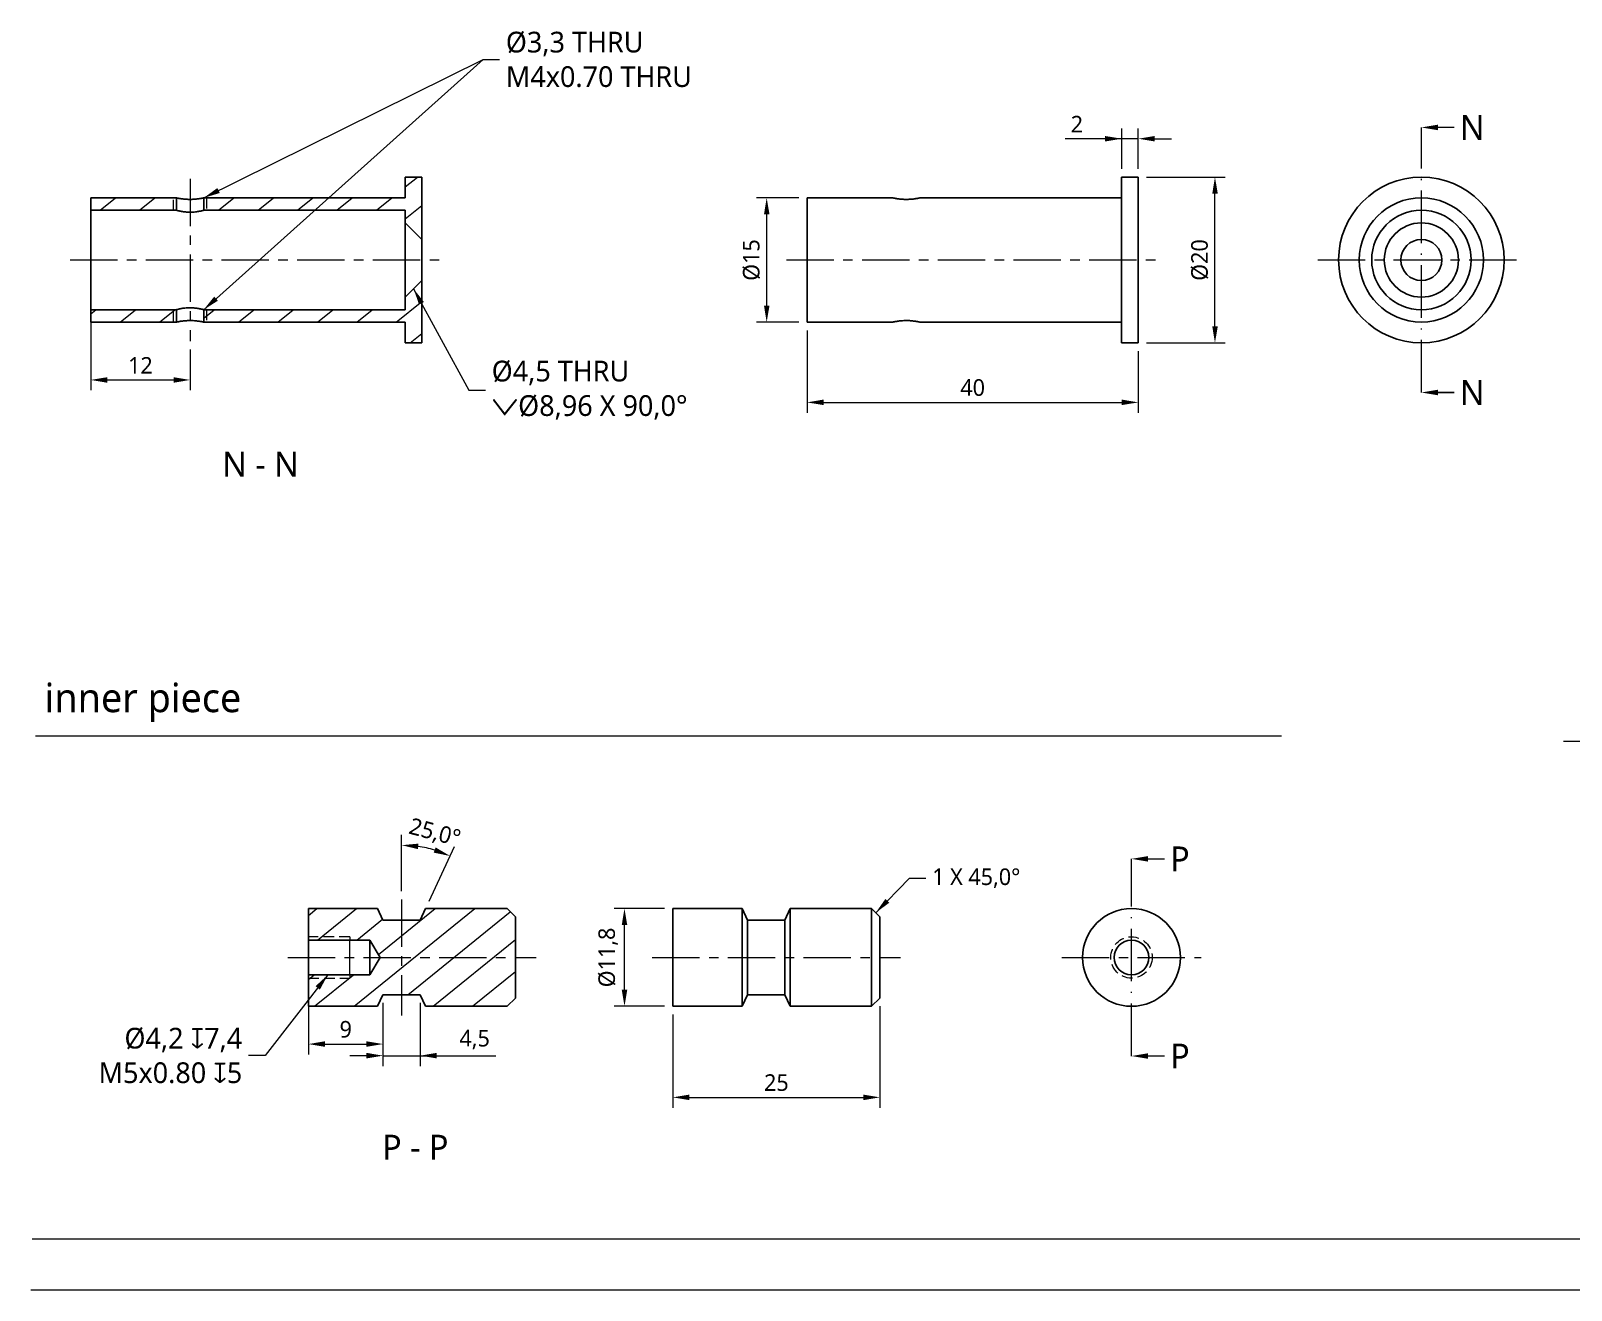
# Model space of a CAD drawing. Header units: inches. Extents: x 6 to 1987, y -21 to 287.
# Drawn here: x 1587 to 1773.1, y 10 to 162 of the extents above; entities that cross this region are included whole.
import ezdxf

# ---------------------------------------------------------------- set-up
doc = ezdxf.new("R2010")
doc.units = ezdxf.units.IN
doc.header["$LTSCALE"] = 12.7
doc.header["$MEASUREMENT"] = 0
doc.header["$PDMODE"] = 33
doc.header["$PDSIZE"] = 1
for name, pattern in [('CENTER', [0.72, 0.45, -0.09, 0.09, -0.09]), ('HIDDEN', [0.15, 0.1, -0.05]), ('ONS_DASHDOT', [0.71, 0.5, -0.1, 0.01, -0.1])]:
    doc.linetypes.add(name, pattern=pattern)
for name, color, linetype, lineweight in [('ANNOTATION_LINES', 7, 'Continuous', 13), ('ANNOTATION_TEXT', 7, 'Continuous', 25), ('BLIND_THREAD_SYMBOLS', 7, 'Continuous', 15), ('BORDER_FRAME', 7, 'Continuous', 15), ('CENTERLINES', 251, 'CENTER', 13), ('SECTION_CUTTING_LINE', 7, 'ONS_DASHDOT', 70), ('SIDE_THREAD_SYMBOLS', 7, 'HIDDEN', 15), ('SKETCHED_GEOMETRY', 251, 'Continuous', 13), ('SURFACE_THREAD_SYMBOLS_ON_AXIS', 7, 'HIDDEN', 15), ('VIEW_HATCHES', 7, 'Continuous', 13), ('Visible', 7, 'Continuous', 25)]:
    doc.layers.add(name, color=color, linetype=linetype, lineweight=lineweight)
doc.styles.add('Onshape-Standard', font='NotoSans-Regular.ttf')
doc.styles.add('Onshape-Standard-Dimension', font='OpenSans-Regular.ttf')
doc.styles.add('Onshape-Standard-Hole-Callout', font='Open Sans', dxfattribs={"height": 2.5})
doc.styles.add('Onshape-Standard-NoteStyle', font='Open Sans', dxfattribs={"height": 2.5})
doc.styles.add('Onshape-Standard-View-Label', font='Open Sans', dxfattribs={"height": 3})
doc.dimstyles.new('Onshape-ISO-25$0', dxfattribs={"dimtxt": 2, "dimasz": 2, "dimexe": 1.25, "dimexo": 1, "dimgap": 0.75, "dimtad": 1, "dimtxsty": 'Onshape-Standard-Dimension', "dimcen": 2.5, "dimclrd": 251, "dimclre": 251, "dimclrt": 251, "dimadec": 1, "dimazin": 0, "dimtfac": 1, "dimtmove": 0, "dimatfit": 3, "dimfxl": 1, "dimlwd": 13, "dimlwe": 13, "dimarcsym": 0})
doc.dimstyles.new('Onshape-ISO-25$2', dxfattribs={"dimtxt": 2, "dimasz": 2, "dimexe": 1.25, "dimexo": 1, "dimgap": 0.75, "dimtad": 1, "dimtxsty": 'Onshape-Standard-Dimension', "dimcen": 2.5, "dimclrd": 251, "dimclre": 251, "dimclrt": 251, "dimadec": 1, "dimazin": 0, "dimtfac": 1, "dimtmove": 0, "dimatfit": 3, "dimfxl": 1, "dimlwd": 13, "dimlwe": 13, "dimarcsym": 0})
doc.dimstyles.new('Onshape-ISO-25$7', dxfattribs={"dimtxt": 2, "dimasz": 2, "dimexe": 1.25, "dimexo": 1, "dimgap": 0.75, "dimtad": 1, "dimtxsty": 'Onshape-Standard-Dimension', "dimcen": 2.5, "dimclrd": 251, "dimclre": 251, "dimclrt": 251, "dimadec": 1, "dimazin": 0, "dimtfac": 1, "dimtmove": 0, "dimatfit": 3, "dimfxl": 1, "dimlwd": 13, "dimlwe": 13, "dimarcsym": 0})
pattern_1 = [(39, (1592.7393, 134.3718), (-1.88796, 2.33144), [])]

# ---------------------------------------------------------------- blocks, each defined once
blk = doc.blocks.new('*D53')
at = {"layer": 'ANNOTATION_TEXT', "color": 251, "lineweight": 13}
for p, q in [((1680.77, 125.87), (1680.77, 115.93)), ((1720.77, 123.37), (1720.77, 115.93)), ((1682.77, 117.18), (1718.77, 117.18))]:
    blk.add_line(p, q, dxfattribs=at)
at = {"layer": 'ANNOTATION_TEXT', "color": 251}
for points in [[(1682.77, 117.52), (1682.77, 116.85), (1680.77, 117.18)], [(1718.77, 116.85), (1718.77, 117.52), (1720.77, 117.18)]]:
    blk.add_solid(points, dxfattribs=at)
at = {"layer": 'Defpoints', "color": 0}
for p in [(1680.77, 126.87), (1720.77, 124.37), (1720.77, 117.18)]:
    blk.add_point(p, dxfattribs=at)
at = {"layer": 'ANNOTATION_TEXT', "color": 251, "insert": (1700.77, 118.96), "char_height": 2, "attachment_point": 5, "style": 'Onshape-Standard-Dimension'}
blk.add_mtext('40', dxfattribs=at)
blk = doc.blocks.new('*D54')
at = {"layer": 'ANNOTATION_TEXT', "color": 251, "lineweight": 13}
for p, q in [((1679.77, 141.87), (1674.64, 141.87)), ((1675.89, 128.87), (1675.89, 139.87)), ((1679.77, 126.87), (1674.64, 126.87))]:
    blk.add_line(p, q, dxfattribs=at)
at = {"layer": 'ANNOTATION_TEXT', "color": 251}
for points in [[(1676.23, 139.87), (1675.56, 139.87), (1675.89, 141.87)], [(1675.56, 128.87), (1676.23, 128.87), (1675.89, 126.87)]]:
    blk.add_solid(points, dxfattribs=at)
at = {"layer": 'Defpoints', "color": 0}
for p in [(1675.89, 141.87), (1680.77, 141.87), (1680.77, 126.87)]:
    blk.add_point(p, dxfattribs=at)
at = {"layer": 'ANNOTATION_TEXT', "color": 251, "insert": (1674.06, 134.37), "char_height": 2, "attachment_point": 5, "rotation": 90, "style": 'Onshape-Standard-Dimension'}
blk.add_mtext('Ø15', dxfattribs=at)
blk = doc.blocks.new('*D55')
at = {"layer": 'ANNOTATION_TEXT', "color": 251, "lineweight": 13}
for p, q in [((1721.77, 144.37), (1731.29, 144.37)), ((1730.04, 126.37), (1730.04, 142.37)), ((1721.77, 124.37), (1731.29, 124.37))]:
    blk.add_line(p, q, dxfattribs=at)
at = {"layer": 'ANNOTATION_TEXT', "color": 251}
for points in [[(1730.38, 142.37), (1729.71, 142.37), (1730.04, 144.37)], [(1729.71, 126.37), (1730.38, 126.37), (1730.04, 124.37)]]:
    blk.add_solid(points, dxfattribs=at)
at = {"layer": 'Defpoints', "color": 0}
for p in [(1720.77, 144.37), (1730.04, 144.37), (1720.77, 124.37)]:
    blk.add_point(p, dxfattribs=at)
at = {"layer": 'ANNOTATION_TEXT', "color": 251, "insert": (1728.21, 134.37), "char_height": 2, "attachment_point": 5, "rotation": 90, "style": 'Onshape-Standard-Dimension'}
blk.add_mtext('Ø20', dxfattribs=at)
blk = doc.blocks.new('*D56')
at = {"layer": 'ANNOTATION_TEXT', "color": 251, "lineweight": 13}
for p, q in [((1718.77, 149.01), (1711.96, 149.01)), ((1716.77, 149.01), (1714.77, 149.01)), ((1718.77, 145.37), (1718.77, 150.26)), ((1720.77, 149.01), (1718.77, 149.01)), ((1720.77, 145.37), (1720.77, 150.26)), ((1722.77, 149.01), (1724.77, 149.01))]:
    blk.add_line(p, q, dxfattribs=at)
at = {"layer": 'ANNOTATION_TEXT', "color": 251}
for points in [[(1716.77, 148.68), (1716.77, 149.34), (1718.77, 149.01)], [(1722.77, 149.34), (1722.77, 148.68), (1720.77, 149.01)]]:
    blk.add_solid(points, dxfattribs=at)
at = {"layer": 'Defpoints', "color": 0}
for p in [(1718.77, 149.01), (1718.77, 144.37), (1720.77, 144.37)]:
    blk.add_point(p, dxfattribs=at)
at = {"layer": 'ANNOTATION_TEXT', "color": 251, "insert": (1713.36, 150.77), "char_height": 2, "attachment_point": 5, "style": 'Onshape-Standard-Dimension'}
blk.add_mtext('2', dxfattribs=at)
blk = doc.blocks.new('*D57')
at = {"layer": 'ANNOTATION_TEXT', "color": 251, "lineweight": 13}
for p, q in [((1594.24, 127.37), (1594.24, 118.64)), ((1606.24, 123.56), (1606.24, 118.64)), ((1596.24, 119.89), (1604.24, 119.89))]:
    blk.add_line(p, q, dxfattribs=at)
at = {"layer": 'ANNOTATION_TEXT', "color": 251}
for points in [[(1596.24, 120.22), (1596.24, 119.55), (1594.24, 119.89)], [(1604.24, 119.55), (1604.24, 120.22), (1606.24, 119.89)]]:
    blk.add_solid(points, dxfattribs=at)
at = {"layer": 'Defpoints', "color": 0}
for p in [(1594.24, 128.37), (1606.24, 124.56), (1606.24, 119.89)]:
    blk.add_point(p, dxfattribs=at)
at = {"layer": 'ANNOTATION_TEXT', "color": 251, "insert": (1600.24, 121.65), "char_height": 2, "attachment_point": 5, "style": 'Onshape-Standard-Dimension'}
blk.add_mtext('12', dxfattribs=at)
blk = doc.blocks.new('*D58')
at = {"layer": 'ANNOTATION_TEXT', "color": 251, "lineweight": 13}
for p, q in [((1664.56, 43.27), (1664.56, 32.03)), ((1689.56, 44.27), (1689.56, 32.03)), ((1666.56, 33.28), (1687.56, 33.28))]:
    blk.add_line(p, q, dxfattribs=at)
at = {"layer": 'ANNOTATION_TEXT', "color": 251}
for points in [[(1666.56, 33.61), (1666.56, 32.94), (1664.56, 33.28)], [(1687.56, 32.94), (1687.56, 33.61), (1689.56, 33.28)]]:
    blk.add_solid(points, dxfattribs=at)
at = {"layer": 'Defpoints', "color": 0}
for p in [(1689.56, 45.27), (1664.56, 44.27), (1689.56, 33.28)]:
    blk.add_point(p, dxfattribs=at)
at = {"layer": 'ANNOTATION_TEXT', "color": 251, "insert": (1677.06, 35.05), "char_height": 2, "attachment_point": 5, "style": 'Onshape-Standard-Dimension'}
blk.add_mtext('25', dxfattribs=at)
blk = doc.blocks.new('*D59')
at = {"layer": 'ANNOTATION_TEXT', "color": 251, "lineweight": 13}
for p, q in [((1663.56, 56.07), (1657.46, 56.07)), ((1658.71, 46.27), (1658.71, 54.07)), ((1663.56, 44.27), (1657.46, 44.27))]:
    blk.add_line(p, q, dxfattribs=at)
at = {"layer": 'ANNOTATION_TEXT', "color": 251}
for points in [[(1659.05, 54.07), (1658.38, 54.07), (1658.71, 56.07)], [(1658.38, 46.27), (1659.05, 46.27), (1658.71, 44.27)]]:
    blk.add_solid(points, dxfattribs=at)
at = {"layer": 'Defpoints', "color": 0}
for p in [(1658.71, 56.07), (1664.56, 56.07), (1664.56, 44.27)]:
    blk.add_point(p, dxfattribs=at)
at = {"layer": 'ANNOTATION_TEXT', "color": 251, "insert": (1656.74, 50.17), "char_height": 2, "attachment_point": 5, "rotation": 90, "style": 'Onshape-Standard-Dimension'}
blk.add_mtext('Ø11,8', dxfattribs=at)
blk = doc.blocks.new('*D60')
at = {"layer": 'ANNOTATION_TEXT', "color": 251, "lineweight": 13}
for p, q in [((1629.54, 44.67), (1629.54, 37.06)), ((1634.04, 44.67), (1634.04, 37.06)), ((1627.54, 38.31), (1625.54, 38.31)), ((1629.54, 38.31), (1634.04, 38.31)), ((1634.04, 38.31), (1643.18, 38.31)), ((1636.04, 38.31), (1638.04, 38.31))]:
    blk.add_line(p, q, dxfattribs=at)
at = {"layer": 'ANNOTATION_TEXT', "color": 251}
for points in [[(1627.54, 37.98), (1627.54, 38.65), (1629.54, 38.31)], [(1636.04, 38.65), (1636.04, 37.98), (1634.04, 38.31)]]:
    blk.add_solid(points, dxfattribs=at)
at = {"layer": 'Defpoints', "color": 0}
for p in [(1629.54, 45.67), (1634.04, 45.67), (1634.04, 38.31)]:
    blk.add_point(p, dxfattribs=at)
at = {"layer": 'ANNOTATION_TEXT', "color": 251, "insert": (1640.61, 40.24), "char_height": 2, "attachment_point": 5, "style": 'Onshape-Standard-Dimension'}
blk.add_mtext('4,5', dxfattribs=at)
blk = doc.blocks.new('*D61')
at = {"layer": 'ANNOTATION_TEXT', "color": 251, "lineweight": 13}
for p, q in [((1631.79, 58.17), (1631.79, 64.97)), ((1635.11, 56.98), (1638.18, 63.56))]:
    blk.add_line(p, q, dxfattribs=at)
blk.add_arc((1631.79, 49.84), 13.88, 73.2629, 81.7371, dxfattribs=at)
at = {"layer": 'ANNOTATION_TEXT', "color": 251}
for points in [[(1633.81, 63.91), (1633.76, 63.25), (1631.79, 63.72)], [(1635.67, 62.82), (1635.9, 63.45), (1637.65, 62.42)]]:
    blk.add_solid(points, dxfattribs=at)
at = {"layer": 'Defpoints', "color": 0}
for p in [(1633.8, 63.58), (1631.79, 57.17), (1634.69, 56.07), (1634.04, 54.67), (1631.79, 43.17)]:
    blk.add_point(p, dxfattribs=at)
at = {"layer": 'ANNOTATION_TEXT', "color": 251, "insert": (1635.78, 65.15), "char_height": 2, "attachment_point": 5, "rotation": 345.3734, "style": 'Onshape-Standard-Dimension'}
blk.add_mtext('25,0%%d', dxfattribs=at)
blk = doc.blocks.new('*D62')
at = {"layer": 'ANNOTATION_TEXT', "color": 251, "lineweight": 13}
for p, q in [((1620.54, 47.07), (1620.54, 38.46)), ((1629.54, 44.67), (1629.54, 38.46)), ((1622.54, 39.71), (1627.54, 39.71))]:
    blk.add_line(p, q, dxfattribs=at)
at = {"layer": 'ANNOTATION_TEXT', "color": 251}
for points in [[(1622.54, 40.05), (1622.54, 39.38), (1620.54, 39.71)], [(1627.54, 39.38), (1627.54, 40.05), (1629.54, 39.71)]]:
    blk.add_solid(points, dxfattribs=at)
at = {"layer": 'Defpoints', "color": 0}
for p in [(1620.54, 48.07), (1629.54, 45.67), (1629.54, 39.71)]:
    blk.add_point(p, dxfattribs=at)
at = {"layer": 'ANNOTATION_TEXT', "color": 251, "insert": (1625.04, 41.49), "char_height": 2, "attachment_point": 5, "style": 'Onshape-Standard-Dimension'}
blk.add_mtext('9', dxfattribs=at)

msp = doc.modelspace()

# ---------------------------------------------------------------- hatches: boundary and pattern name
at = {"layer": 'VIEW_HATCHES'}
h = msp.add_hatch(dxfattribs=at)
h.set_pattern_fill('LINE', color=256, scale=24, angle=39, style=0)
h.set_pattern_definition(pattern_1)
h.paths.add_polyline_path([(1632.2393, 138.85185), (1634.2393, 136.85185), (1634.2393, 144.37185), (1632.2393, 144.37185), (1632.2393, 141.87185), (1607.8893, 141.87185), (1607.8893, 140.37185), (1632.2393, 140.37185)])
h = msp.add_hatch(dxfattribs=at)
h.set_pattern_fill('LINE', color=256, scale=24, angle=39, style=0)
h.set_pattern_definition(pattern_1)
h.paths.add_polyline_path([(1594.2393, 141.87185), (1594.2393, 140.37185), (1604.5893, 140.37185), (1604.5893, 141.87185)])
h = msp.add_hatch(dxfattribs=at)
h.set_pattern_fill('LINE', color=256, scale=24, angle=39, style=0)
h.set_pattern_definition(pattern_1)
h.paths.add_polyline_path([(1634.2393, 131.89185), (1632.2393, 129.89185), (1632.2393, 128.37185), (1607.8893, 128.37185), (1607.8893, 126.87185), (1632.2393, 126.87185), (1632.2393, 124.37185), (1634.2393, 124.37185)])
h = msp.add_hatch(dxfattribs=at)
h.set_pattern_fill('LINE', color=256, scale=24, angle=39, style=0)
h.set_pattern_definition(pattern_1)
h.paths.add_polyline_path([(1594.2393, 128.37185), (1594.2393, 126.87185), (1604.5893, 126.87185), (1604.5893, 128.37185)])
h = msp.add_hatch(dxfattribs=at)
h.set_pattern_fill('LINE', color=256, scale=24, angle=39, style=0)
h.set_pattern_definition([(39, (1619.0374, 50.169), (-1.88796, 2.33144), [])])
h.paths.add_polyline_path([(1644.53737, 44.26915), (1645.53737, 45.26915), (1645.53737, 55.06915), (1644.53737, 56.06915), (1634.6902, 56.06915), (1634.03737, 54.66915), (1629.53737, 54.66915), (1628.88454, 56.06915), (1620.53737, 56.06915), (1620.53737, 52.26915), (1627.93737, 52.26915), (1629.19917, 50.16915), (1627.93737, 48.06915), (1620.53737, 48.06915), (1620.53737, 44.26915), (1628.88454, 44.26915), (1629.53737, 45.66915), (1634.03737, 45.66915), (1634.6902, 44.26915)])

# ---------------------------------------------------------------- linework, layer by layer
at = {"layer": 'ANNOTATION_LINES', "color": 251}
for points in [[(1607.8893, 141.87185), (1641.63367, 158.56717), (1643.63367, 158.56717)], [(1607.8893, 128.37185), (1641.63367, 158.56717), (1643.63367, 158.56717)], [(1633.2393, 130.89185), (1639.92232, 118.65074), (1641.92232, 118.65074)], [(1622.88328, 48.06915), (1615.28893, 38.31327), (1613.28893, 38.31327)]]:
    msp.add_lwpolyline(points, dxfattribs=at)
for points in [[(1609.82971, 142.45999), (1607.8893, 141.87185), (1609.53408, 143.05752)], [(1633.9051, 128.97669), (1633.2393, 130.89185), (1634.49025, 129.29615)], [(1609.60199, 129.45711), (1607.8893, 128.37185), (1609.15744, 129.95391)], [(1621.39172, 46.69571), (1622.88328, 48.06915), (1621.91778, 46.2862)]]:
    msp.add_solid(points, dxfattribs=at)
at = {"layer": 'BLIND_THREAD_SYMBOLS'}
for p, q in [((1625.53737, 52.66915), (1625.53737, 52.26915)), ((1625.53737, 48.06915), (1625.53737, 52.26915)), ((1625.53737, 48.06915), (1625.53737, 47.66915))]:
    msp.add_line(p, q, dxfattribs=at)
at = {"layer": 'BORDER_FRAME'}
msp.add_line((1987, 10), (1587, 10), dxfattribs=at)
at = {"layer": 'CENTERLINES'}
for p, q in [((1606.23881, 144.18806), (1606.24059, 124.55554)), ((1591.74892, 134.37185, -1.97915), (1636.72968, 134.37185, 1.97915)), ((1678.27145, 134.37185, -1.40595), (1723.26171, 134.37185, 1.40595)), ((1742.47073, 134.37185), (1767.47073, 134.37185)), ((1631.78737, 57.16915), (1631.78737, 43.16915)), ((1618.04614, 50.16915, -1.25926), (1648.02859, 50.16915, 1.25926)), ((1662.0633, 50.16915, 0.59992), (1692.05931, 50.16915, -0.59992)), ((1711.55649, 50.16915), (1728.35649, 50.16915))]:
    msp.add_line(p, q, dxfattribs=at)
at = {"layer": 'SECTION_CUTTING_LINE', "color": 7, "lineweight": 13}
for p, q in [((1754.97073, 118.37185), (1754.97073, 150.37185)), ((1719.95649, 38.26915), (1719.95649, 62.06915))]:
    msp.add_line(p, q, dxfattribs=at)
for points in [[(1754.97073, 150.37185), (1756.97073, 150.03852), (1756.97073, 150.70518)], [(1756.97073, 150.28852), (1758.97073, 150.28852), (1756.97073, 150.45518), (1758.97073, 150.45518)], [(1754.97073, 118.37185), (1756.97073, 118.03852), (1756.97073, 118.70518)], [(1756.97073, 118.28852), (1758.97073, 118.28852), (1756.97073, 118.45518), (1758.97073, 118.45518)], [(1719.95649, 62.06915), (1721.95649, 61.73582), (1721.95649, 62.40248)], [(1721.95649, 61.98582), (1723.95649, 61.98582), (1721.95649, 62.15248), (1723.95649, 62.15248)], [(1719.95649, 38.26915), (1721.95649, 37.93582), (1721.95649, 38.60248)], [(1721.95649, 38.18582), (1723.95649, 38.18582), (1721.95649, 38.35248), (1723.95649, 38.35248)]]:
    msp.add_solid(points, dxfattribs=at)
at = {"layer": 'SIDE_THREAD_SYMBOLS'}
for p, q in [((1604.2393, 140.37185), (1604.2393, 141.87185)), ((1608.2393, 141.87185), (1608.2393, 140.37185)), ((1604.2393, 126.87185), (1604.2393, 128.37185)), ((1608.2393, 128.37185), (1608.2393, 126.87185)), ((1625.53737, 52.66915), (1620.53737, 52.66915)), ((1620.53737, 47.66915), (1625.53737, 47.66915))]:
    msp.add_line(p, q, dxfattribs=at)
at = {"layer": 'SKETCHED_GEOMETRY'}
for p, q in [((1587.56514, 76.90582), (1738.08161, 76.90582)), ((1772.12036, 76.29639), (1837.28346, 76.29639)), ((1987, 16.17802), (1587.16999, 16.17802))]:
    msp.add_line(p, q, dxfattribs=at)
at = {"layer": 'SKETCHED_GEOMETRY', "lineweight": 13}
msp.add_line((1693.13018, 59.73191), (1695.13018, 59.73191), dxfattribs=at)
at = {"layer": 'SURFACE_THREAD_SYMBOLS_ON_AXIS'}
msp.add_circle((1719.95649, 50.16915), 2.5, dxfattribs=at)
at = {"layer": 'Visible'}
for p, q in [((1632.2393, 144.37185), (1632.2393, 141.87185)), ((1634.2393, 144.37185), (1632.2393, 144.37185)), ((1634.2393, 136.85185), (1634.2393, 144.37185)), ((1720.76658, 144.37185), (1718.76658, 144.37185)), ((1718.76658, 124.37185), (1718.76658, 144.37185)), ((1720.76658, 124.37185), (1720.76658, 144.37185)), ((1594.2393, 141.87185), (1594.2393, 140.37185)), ((1604.5893, 141.87185), (1594.2393, 141.87185)), ((1604.5893, 140.37185), (1604.5893, 141.87185)), ((1607.8893, 141.87185), (1607.8893, 140.37185)), ((1632.2393, 141.87185), (1607.8893, 141.87185)), ((1691.12226, 141.87185), (1680.76658, 141.87185)), ((1680.76658, 126.87185), (1680.76658, 141.87185)), ((1692.80022, 141.68818), (1692.65934, 141.68888)), ((1718.76658, 141.87185), (1694.41354, 141.87185)), ((1752.97073, 141.60119), (1752.97073, 141.60026)), ((1594.2393, 140.37185), (1604.5893, 140.37185)), ((1594.2393, 128.37185), (1594.2393, 140.37185)), ((1607.8893, 140.37185), (1632.2393, 140.37185)), ((1632.2393, 140.37185), (1632.2393, 138.85185)), ((1632.2393, 138.85185), (1634.2393, 136.85185)), ((1632.2393, 129.89185), (1632.2393, 138.85185)), ((1634.2393, 131.89185), (1634.2393, 136.85185)), ((1634.2393, 131.89185), (1632.2393, 129.89185)), ((1634.2393, 124.37185), (1634.2393, 131.89185)), ((1632.2393, 129.89185), (1632.2393, 128.37185)), ((1594.2393, 128.37185), (1594.2393, 126.87185)), ((1604.5893, 128.37185), (1594.2393, 128.37185)), ((1594.2393, 126.87185), (1604.5893, 126.87185)), ((1604.5893, 126.87185), (1604.5893, 128.37185)), ((1632.2393, 128.37185), (1607.8893, 128.37185)), ((1607.8893, 128.37185), (1607.8893, 126.87185)), ((1607.8893, 126.87185), (1632.2393, 126.87185)), ((1632.2393, 126.87185), (1632.2393, 124.37185)), ((1680.76658, 126.87185), (1691.12035, 126.87185)), ((1694.41658, 126.87185), (1718.76658, 126.87185)), ((1752.97073, 127.14343), (1752.97073, 127.14251)), ((1632.2393, 124.37185), (1634.2393, 124.37185)), ((1718.76658, 124.37185), (1720.76658, 124.37185)), ((1628.88454, 56.06915), (1620.53737, 56.06915)), ((1620.53737, 56.06915), (1620.53737, 52.26915)), ((1629.53737, 54.66915), (1628.88454, 56.06915)), ((1634.6902, 56.06915), (1634.03737, 54.66915)), ((1644.53737, 56.06915), (1634.6902, 56.06915)), ((1645.53737, 55.06915), (1644.53737, 56.06915)), ((1672.90847, 56.06915), (1664.5613, 56.06915)), ((1664.5613, 44.26915), (1664.5613, 56.06915)), ((1673.5613, 54.66915), (1672.90847, 56.06915)), ((1672.90847, 44.26915), (1672.90847, 56.06915)), ((1678.71413, 56.06915), (1678.0613, 54.66915)), ((1688.5613, 56.06915), (1678.71413, 56.06915)), ((1678.71413, 44.26915), (1678.71413, 56.06915)), ((1689.5613, 55.06915), (1688.5613, 56.06915)), ((1688.5613, 44.26915), (1688.5613, 56.06915)), ((1634.03737, 54.66915), (1629.53737, 54.66915)), ((1645.53737, 45.26915), (1645.53737, 55.06915)), ((1678.0613, 54.66915), (1673.5613, 54.66915)), ((1673.5613, 45.66915), (1673.5613, 54.66915)), ((1678.0613, 45.66915), (1678.0613, 54.66915)), ((1689.5613, 55.06915), (1689.5613, 45.26915)), ((1620.53737, 52.26915), (1627.93737, 52.26915)), ((1620.53737, 52.26915), (1620.53737, 48.06915)), ((1627.93737, 52.26915), (1629.19917, 50.16915)), ((1627.93737, 48.06915), (1627.93737, 52.26915)), ((1629.19917, 50.16915), (1627.93737, 48.06915)), ((1620.53737, 48.06915), (1620.53737, 44.26915)), ((1627.93737, 48.06915), (1620.53737, 48.06915)), ((1628.88454, 44.26915), (1629.53737, 45.66915)), ((1629.53737, 45.66915), (1634.03737, 45.66915)), ((1634.03737, 45.66915), (1634.6902, 44.26915)), ((1644.53737, 44.26915), (1645.53737, 45.26915)), ((1672.90847, 44.26915), (1673.5613, 45.66915)), ((1673.5613, 45.66915), (1678.0613, 45.66915)), ((1678.0613, 45.66915), (1678.71413, 44.26915)), ((1688.5613, 44.26915), (1689.5613, 45.26915)), ((1620.53737, 44.26915), (1628.88454, 44.26915)), ((1634.6902, 44.26915), (1644.53737, 44.26915)), ((1664.5613, 44.26915), (1672.90847, 44.26915)), ((1678.71413, 44.26915), (1688.5613, 44.26915))]:
    msp.add_line(p, q, dxfattribs=at)
for centre, radius in [((1754.97073, 134.37185), 10), ((1754.97073, 134.37185), 7.5), ((1754.97073, 134.37185), 6), ((1754.97073, 134.37185), 4.48), ((1754.97073, 134.37185), 2.48), ((1719.95649, 50.16915), 5.9), ((1719.95649, 50.16915), 2.1)]:
    msp.add_circle(centre, radius, dxfattribs=at)
for points, knots in [([(1604.5893, 141.87185), (1604.59173, 141.87131), (1604.59985, 141.86953), (1604.65344, 141.85787), (1604.7453, 141.83882), (1604.87793, 141.81316), (1605.05175, 141.78307), (1605.25609, 141.75274), (1605.49658, 141.72433), (1605.75001, 141.70279), (1606.02871, 141.6894), (1606.29702, 141.68661), (1606.57473, 141.69414), (1606.82943, 141.71044), (1607.07698, 141.73465), (1607.29641, 141.7631), (1607.49388, 141.79419), (1607.65247, 141.82288), (1607.77766, 141.84788), (1607.84953, 141.86313), (1607.88813, 141.87159), (1607.88917, 141.87182), (1607.8893, 141.87185)], [0, 0, 0, 0, 0.012604395, 0.04215155, 0.082938896, 0.131203875, 0.186362243, 0.246229623, 0.310804418, 0.377300021, 0.446577715, 0.514881164, 0.583979501, 0.650547482, 0.715961239, 0.777936273, 0.836610945, 0.889614733, 0.936294513, 0.972998767, 0.996736643, 1, 1, 1, 1]), ([(1692.65934, 141.68888), (1692.60918, 141.68981), (1692.49432, 141.69192), (1692.2239, 141.70649), (1691.98467, 141.72857), (1691.75156, 141.7571), (1691.55297, 141.78733), (1691.38187, 141.81748), (1691.2527, 141.84284), (1691.16695, 141.86083), (1691.12133, 141.8708), (1691.11747, 141.87165), (1691.11658, 141.87185)], [0, 0, 0, 0, 0.108906541, 0.249375841, 0.383944825, 0.514489561, 0.636191929, 0.748968411, 0.847138237, 0.928663438, 0.983615663, 1, 1, 1, 1]), ([(1694.41658, 141.87185), (1694.41229, 141.8709), (1694.39947, 141.86808), (1694.33524, 141.85422), (1694.23741, 141.83417), (1694.09282, 141.80677), (1693.91565, 141.7769), (1693.69835, 141.74608), (1693.46297, 141.71958), (1693.19606, 141.69938), (1692.98713, 141.69042), (1692.86113, 141.68891), (1692.80022, 141.68818)], [0, 0, 0, 0, 0.032380606, 0.096718262, 0.179637198, 0.27852047, 0.388584057, 0.50946067, 0.636446737, 0.770421936, 0.889009385, 1, 1, 1, 1]), ([(1607.8893, 140.37185), (1607.88718, 140.37126), (1607.8799, 140.36926), (1607.82882, 140.35536), (1607.74063, 140.33238), (1607.61198, 140.30098), (1607.44317, 140.26387), (1607.24152, 140.22555), (1607.00347, 140.18921), (1606.75062, 140.16104), (1606.47108, 140.14299), (1606.20454, 140.13847), (1605.92753, 140.14687), (1605.67531, 140.16627), (1605.42952, 140.19551), (1605.20884, 140.2306), (1605.00931, 140.26928), (1604.84536, 140.30594), (1604.71432, 140.3384), (1604.63626, 140.359), (1604.59213, 140.37107), (1604.58974, 140.37173), (1604.5893, 140.37185)], [0, 0, 0, 0, 0.011841295, 0.040640324, 0.080633999, 0.128120741, 0.182405115, 0.241711, 0.305736552, 0.371861382, 0.440861659, 0.508560786, 0.577145785, 0.643020045, 0.707883037, 0.76977704, 0.828613698, 0.882404473, 0.930169883, 0.968271324, 0.994203295, 1, 1, 1, 1]), ([(1604.5893, 128.37185), (1604.59821, 128.37429), (1604.62084, 128.3805), (1604.6937, 128.39995), (1604.80571, 128.42817), (1604.9557, 128.46289), (1605.14529, 128.5015), (1605.36444, 128.53883), (1605.61802, 128.57171), (1605.87854, 128.5941), (1606.16169, 128.60486), (1606.42624, 128.60222), (1606.69635, 128.58705), (1606.94157, 128.56221), (1607.17603, 128.52901), (1607.38393, 128.49178), (1607.56675, 128.45314), (1607.70977, 128.41914), (1607.81494, 128.39203), (1607.86962, 128.37725), (1607.88398, 128.37331), (1607.8893, 128.37185)], [0, 0, 0, 0, 0.022931059, 0.058257469, 0.103002218, 0.15442019, 0.211982551, 0.273894204, 0.340033236, 0.407264095, 0.476826361, 0.544428729, 0.612373709, 0.677553541, 0.741188222, 0.801532276, 0.858112838, 0.908572753, 0.951824701, 0.982138215, 1, 1, 1, 1]), ([(1607.8893, 126.87185), (1607.88289, 126.87326), (1607.86522, 126.87714), (1607.79361, 126.8925), (1607.68768, 126.91397), (1607.53533, 126.94232), (1607.35155, 126.97246), (1607.12895, 127.00292), (1606.88704, 127.02851), (1606.61585, 127.04758), (1606.34851, 127.05653), (1606.06668, 127.05527), (1605.8055, 127.04428), (1605.5466, 127.02427), (1605.31408, 126.99845), (1605.09924, 126.96818), (1604.9193, 126.93808), (1604.76983, 126.90982), (1604.66965, 126.88927), (1604.60479, 126.87526), (1604.59307, 126.87268), (1604.5893, 126.87185)], [0, 0, 0, 0, 0.019823635, 0.05462231, 0.098426222, 0.150119945, 0.207147633, 0.269491943, 0.334681414, 0.403251921, 0.471632875, 0.541413152, 0.608971638, 0.675964472, 0.739849256, 0.80113051, 0.857611877, 0.908826973, 0.95161501, 0.984421687, 1, 1, 1, 1]), ([(1691.11658, 126.87185), (1691.11681, 126.8719), (1691.11832, 126.87223), (1691.15782, 126.88089), (1691.22896, 126.89596), (1691.34975, 126.92009), (1691.50456, 126.94823), (1691.70076, 126.97935), (1691.92308, 127.00845), (1692.17901, 127.03357), (1692.44059, 127.05006), (1692.72301, 127.05721), (1692.98968, 127.05385), (1693.26062, 127.04048), (1693.50697, 127.01953), (1693.74148, 126.99202), (1693.94543, 126.96205), (1694.12341, 126.93138), (1694.25823, 126.90539), (1694.35584, 126.88508), (1694.40063, 126.87535), (1694.41227, 126.87279), (1694.41658, 126.87185)], [0, 0, 0, 0, 0.004271221, 0.028483923, 0.064850108, 0.110565759, 0.162748007, 0.221061225, 0.283301605, 0.349659239, 0.416995948, 0.48650965, 0.554412979, 0.622516997, 0.68785356, 0.751435368, 0.811114479, 0.866724692, 0.915616373, 0.956905069, 0.984068202, 1, 1, 1, 1])]:
    msp.add_open_spline(points, degree=3, knots=knots, dxfattribs=at)

# ---------------------------------------------------------------- texts
at = {"layer": 'ANNOTATION_TEXT', "color": 251, "char_height": 2.5, "style": 'Onshape-Standard-Hole-Callout'}
for s, insert, attachment_point in [('%%c3,3 THRU \\PM4x0.70 THRU', (1644.38367, 158.56717), 4), ('%%c4,5 THRU \\P{\\FGDT.SHX|c0;w}%%c8,96 X 90,0%%d', (1642.67232, 118.65074), 4), ('%%c4,2 {\\FGDT.SHX|c0;x}7,4 \\PM5x0.80 {\\FGDT.SHX|c0;x}5', (1612.53893, 38.31327), 6)]:
    msp.add_mtext(s, dxfattribs=dict(at, insert=insert, attachment_point=attachment_point))
at = {"layer": 'ANNOTATION_TEXT', "color": 7, "char_height": 3, "attachment_point": 2, "style": 'Onshape-Standard-View-Label'}
for s, insert in [(' N - N ', (1614.2393, 111.21162)), (' P - P ', (1632.9383, 28.76496))]:
    msp.add_mtext(s, dxfattribs=dict(at, insert=insert))
at = {"layer": 'ANNOTATION_TEXT', "insert": (1588.66224, 83.28089), "char_height": 3.5, "width": 150.5110407, "attachment_point": 1, "style": 'Onshape-Standard-NoteStyle'}
msp.add_mtext('inner piece', dxfattribs=at)
at = {"layer": 'ANNOTATION_TEXT', "color": 251, "lineweight": 13, "insert": (1695.88018, 59.73191), "char_height": 2, "attachment_point": 4, "style": 'Onshape-Standard-Dimension'}
msp.add_mtext('\\A1;\\A1;1 X \\A1;45,0°', dxfattribs=at)
at = {"layer": 'SECTION_CUTTING_LINE', "color": 7, "linetype": 'Continuous', "lineweight": -3, "char_height": 3, "attachment_point": 1, "style": 'Onshape-Standard'}
for s, insert, width in [('\\fOpen Sans|b0|i0|c0|p0;\\W1.0000000000;\\T1.0000000000;\\o\\lN', (1759.6374, 151.87185), 3.1553134), ('\\fOpen Sans|b0|i0|c0|p0;\\W1.0000000000;\\T1.0000000000;\\o\\lN', (1759.6374, 119.87185), 3.1553134), ('\\fOpen Sans|b0|i0|c0|p0;\\W1.0000000000;\\T1.0000000000;\\o\\lP', (1724.62316, 63.56915), 2.5197548), ('\\fOpen Sans|b0|i0|c0|p0;\\W1.0000000000;\\T1.0000000000;\\o\\lP', (1724.62316, 39.76915), 2.5197548)]:
    msp.add_mtext(s, dxfattribs=dict(at, insert=insert, width=width))

# ---------------------------------------------------------------- dimensions: what is measured, and where the dimension line sits
at = {"layer": 'ANNOTATION_TEXT'}
for base, p1, p2, angle, override, picture, middle in [((1718.76658, 149.00925), (1720.76658, 144.37185), (1718.76658, 144.37185), 180, {"dimlfac": 1, "dimpost": ''}, '*D56', (1713.36195, 149.00925)), ((1730.04445, 144.37185), (1720.76658, 124.37185), (1720.76658, 144.37185), 90, {"dimlfac": 1, "dimpost": 'Ø<>'}, '*D55', (1730.04445, 134.37185)), ((1675.89421, 141.87185), (1680.76658, 126.87185), (1680.76658, 141.87185), 90, {"dimlfac": 1, "dimpost": 'Ø<>'}, '*D54', (1675.89421, 134.37185)), ((1658.7143, 56.06915), (1664.5613, 44.26915), (1664.5613, 56.06915), 90, {"dimlfac": 1, "dimpost": 'Ø<>'}, '*D59', (1658.7143, 50.16915)), ((1634.03737, 38.31327), (1629.53737, 45.66915), (1634.03737, 45.66915), 0, {"dimlfac": 1, "dimpost": ''}, '*D60', (1640.60821, 38.31327))]:
    dim = msp.add_linear_dim(base=base, p1=p1, p2=p2, angle=angle, dimstyle='Onshape-ISO-25$0', override=override, dxfattribs=at)
    dim.commit()
    dim.dimension.update_dxf_attribs({"geometry": picture, "text_midpoint": middle, "dimtype": 161})
for base, p1, p2, picture, middle in [((1606.24059, 119.88509), (1594.2393, 128.37185), (1606.24059, 124.55554), '*D57', (1600.23994, 119.88509)), ((1720.76658, 117.18417), (1680.76658, 126.87185), (1720.76658, 124.37185), '*D53', (1700.76658, 117.18417)), ((1629.53737, 39.71327), (1620.53737, 48.06915), (1629.53737, 45.66915), '*D62', (1625.03737, 39.71327)), ((1689.5613, 33.27511), (1664.5613, 44.26915), (1689.5613, 45.26915), '*D58', (1677.0613, 33.27511))]:
    dim = msp.add_linear_dim(base=base, p1=p1, p2=p2, dimstyle='Onshape-ISO-25$0', override={"dimlfac": 1, "dimpost": ''}, dxfattribs=at)
    dim.commit()
    dim.dimension.update_dxf_attribs({"geometry": picture, "text_midpoint": middle, "dimtype": 160})
dim = msp.add_angular_dim_2l(base=(1633.79905, 63.57768), line1=((1634.6902, 56.06915), (1634.03737, 54.66915)), line2=((1631.78737, 57.16915), (1631.78737, 43.16915)), dimstyle='Onshape-ISO-25$2', override={"dimlfac": 1, "dimpost": '', "dimtdec": 0}, dxfattribs=at)
dim.commit()
dim.dimension.update_dxf_attribs({"geometry": '*D61', "text_midpoint": (1635.29239, 63.2744), "dimtype": 162})

# ---------------------------------------------------------------- leaders
msp.add_leader([(1689.0613, 55.56915), (1693.13018, 59.73191)], dimstyle='Onshape-ISO-25$7', override={"dimasz": 2})

doc.saveas('drawing.dxf')
